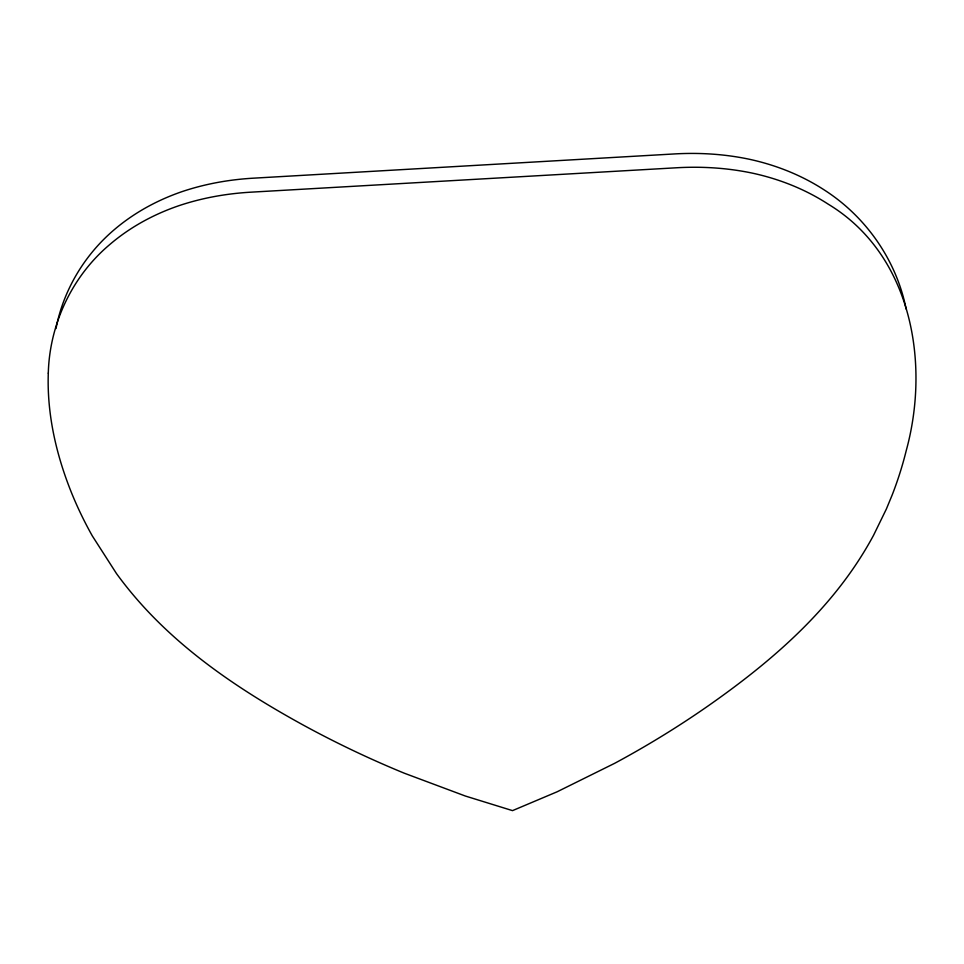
<?xml version="1.0" encoding="UTF-8"?>
<svg xmlns="http://www.w3.org/2000/svg" width="964" height="964" viewBox="0 0 964 964"><rect width="100%" height="100%" fill="white"/><g stroke="black" fill="none" stroke-linecap="round" stroke-linejoin="round"><path stroke-width="1.45" d="M55.996 328.543C63.287 290.586 84.037 255.737 113.258 230.553A222.961 183.003 9.8 0 1 181.907 191.667C204.488 184.052 228.094 179.762 251.869 178.268L676.113 153.842C700.454 152.577 724.94 154.156 748.811 159.144A224.323 185.895 -10.3 0 1 824.594 190.173C866.154 216.936 896.496 260.425 906.124 309.01M48.296 373.14C46.838 414.616 56.478 455.827 72.047 494.086A519.704 429.727 -4.2 0 0 92.327 535.936L116.463 573.544A475.613 391.203 -2.2 0 0 143.262 606.38C188.414 655.894 245.085 693.14 303.479 725.193A1364.012 1145.895 -43.7 0 0 404.229 773.176L465.335 796.023L512.523 810.628L557.144 791.781L614.562 763.368A1334.068 1098.454 39.2 0 0 708.118 705.925C761.982 668.221 813.496 625.25 851.489 571.037A474.975 389.902 1.9 0 0 873.553 535.297L886.386 508.98L892.182 494.966A518.379 426.992 3.9 0 0 906.208 450.706C930.368 362.681 911.583 254.641 828.293 204.211A226.576 186.679 -10.1 0 0 751.751 173.002C727.615 168.001 702.876 166.398 678.27 167.676L249.459 192.258C225.443 193.764 201.597 198.066 178.762 205.742A225.178 183.75 9.6 0 0 109.438 244.82C71.999 276.463 49.562 324.205 48.296 373.14"/></g></svg>
